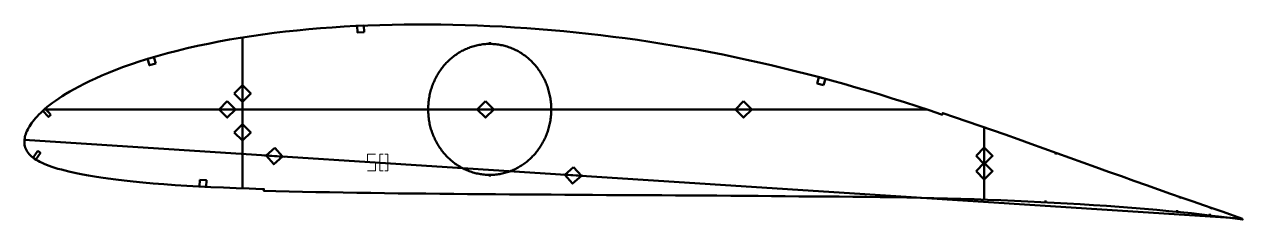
# Model space of a CAD drawing. Header units: metres. Extents: x 10 to 749, y 133 to 251.
import ezdxf

# ---------------------------------------------------------------- set-up
doc = ezdxf.new("R2010")
doc.units = ezdxf.units.M
doc.layers.add('Layer', color=1, linetype='Continuous', lineweight=50)
doc.layers.add('NumLabel', color=1, linetype='Continuous', lineweight=15)

msp = doc.modelspace()

# ---------------------------------------------------------------- linework, layer by layer
at = {"layer": 'Layer', "color": 7}
for p, q in [((141.96, 152.18), (141.96, 243.55)), ((141.96, 203.62), (141.96, 215.62)), ((21.85, 200), (556.92, 200)), ((126.76, 200), (138.76, 200)), ((283.38, 200), (295.38, 200)), ((440, 200), (452, 200)), ((141.96, 180.11), (141.96, 192.11)), ((591.96, 145.34), (591.96, 189.17)), ((9.74, 181.51), (747.88, 134.03)), ((591.96, 165.88), (591.96, 177.88)), ((155.27, 172.15), (167.25, 171.38)), ((591.96, 156.63), (591.96, 168.63)), ((336.56, 160.49), (348.54, 159.72))]:
    msp.add_line(p, q, dxfattribs=at)
at = {"layer": 'Layer'}
for p, q in [((291.96, 239.65), (291.96, 240.65)), ((254.62, 200), (253.62, 200)), ((329.3, 200), (330.3, 200)), ((635.48, 173.72), (635.15, 172.78)), ((291.96, 160.35), (291.96, 159.35)), ((629.19, 144.77), (629.1, 143.77)), ((710.85, 146.92), (710.53, 145.97)), ((729.78, 140.45), (729.45, 139.5)), ((709.01, 138.99), (708.91, 137.99)), ((728.88, 136.78), (728.79, 135.78))]:
    msp.add_line(p, q, dxfattribs=at)
for points in [[(748.55, 133.79), (745.78, 134.79), (741.26, 136.41), (736.29, 138.18), (730.87, 140.07), (724.98, 142.08), (718.65, 144.24), (711.95, 146.54), (704.96, 148.96), (697.73, 151.48), (690.32, 154.08), (682.77, 156.76), (675.11, 159.49), (667.36, 162.26), (659.55, 165.06), (651.7, 167.89), (643.82, 170.72), (635.95, 173.55), (628.08, 176.38), (620.24, 179.18), (612.44, 181.96), (604.67, 184.71), (596.93, 187.43), (589.23, 190.12), (581.57, 192.76), (573.96, 195.36), (566.8, 197.78), (566.48, 196.83), (566.07, 196.97), (558.53, 199.47), (551.04, 201.92), (543.59, 204.31), (536.16, 206.65), (528.76, 208.93), (521.38, 211.15), (514.02, 213.31), (506.68, 215.41), (499.34, 217.45), (492.01, 219.44), (484.68, 221.36), (477.35, 223.22), (470.02, 225.03), (462.69, 226.77), (455.35, 228.46), (448.01, 230.08), (440.66, 231.65), (433.3, 233.16), (425.94, 234.6), (418.57, 235.99), (411.19, 237.32), (403.8, 238.59), (396.4, 239.8), (389, 240.95), (381.59, 242.04), (374.17, 243.07), (366.74, 244.04), (359.3, 244.95), (351.85, 245.8), (344.39, 246.59), (336.92, 247.32), (329.45, 248), (321.96, 248.61), (314.48, 249.17), (307, 249.67), (299.52, 250.11), (292.04, 250.49), (284.57, 250.8), (277.11, 251.06), (269.67, 251.26), (262.24, 251.39), (254.82, 251.46), (247.43, 251.47), (240.05, 251.41), (232.7, 251.29), (225.38, 251.1), (218.09, 250.85), (210.82, 250.52), (203.6, 250.13), (196.41, 249.67), (189.26, 249.14), (182.16, 248.53), (175.11, 247.86), (168.11, 247.11), (161.17, 246.29), (154.3, 245.39), (147.49, 244.42), (140.76, 243.37), (134.11, 242.24), (127.55, 241.04), (121.09, 239.78), (114.75, 238.44), (108.53, 237.03), (102.45, 235.55), (96.52, 234.02), (90.78, 232.43), (85.22, 230.79), (79.86, 229.12), (74.73, 227.41), (69.84, 225.68), (65.2, 223.94), (60.81, 222.21), (56.69, 220.49), (52.84, 218.79), (49.25, 217.12), (45.91, 215.49), (42.82, 213.9), (39.95, 212.35), (37.31, 210.85), (34.86, 209.39), (32.59, 207.98), (30.5, 206.6), (28.57, 205.27), (26.78, 203.98), (25.13, 202.72), (23.6, 201.49), (22.19, 200.3), (20.88, 199.13), (19.67, 197.98), (18.54, 196.85), (17.49, 195.75), (16.51, 194.68), (15.6, 193.64), (14.77, 192.63), (14.01, 191.65), (13.33, 190.68), (12.72, 189.72), (12.17, 188.77), (11.68, 187.82), (11.24, 186.89), (10.86, 185.97), (10.53, 185.07), (10.25, 184.2), (10.03, 183.35), (9.86, 182.51), (9.75, 181.68), (9.69, 180.79), (9.68, 180.06), (9.72, 179.25), (9.81, 178.44), (9.97, 177.64), (10.2, 176.84), (10.52, 176.05), (10.91, 175.26), (11.39, 174.48), (11.95, 173.71), (12.57, 172.95), (13.27, 172.22), (14.05, 171.5), (14.9, 170.81), (15.84, 170.13), (16.85, 169.47), (17.95, 168.83), (19.12, 168.2), (20.38, 167.59), (21.73, 166.99), (23.17, 166.4), (24.71, 165.82), (26.37, 165.25), (28.15, 164.68), (30.06, 164.11), (32.11, 163.54), (34.33, 162.96), (36.72, 162.38), (39.32, 161.8), (42.14, 161.21), (45.2, 160.6), (48.54, 160), (52.18, 159.38), (56.15, 158.77), (60.48, 158.15), (65.18, 157.53), (70.27, 156.92), (75.74, 156.32), (81.58, 155.74), (87.78, 155.19), (94.29, 154.67), (101.1, 154.18), (108.15, 153.73), (115.42, 153.32), (122.87, 152.94), (130.48, 152.61), (138.23, 152.3), (146.12, 152.03), (154.12, 151.78), (154.97, 151.75), (154.94, 150.75), (162.16, 150.53), (170.25, 150.31), (178.37, 150.11), (186.55, 149.96), (194.8, 149.81), (203.11, 149.68), (211.45, 149.54), (219.8, 149.4), (228.12, 149.27), (236.45, 149.17), (244.82, 149.08), (253.23, 149), (261.66, 148.92), (270.12, 148.85), (278.58, 148.77), (287.04, 148.69), (295.48, 148.62), (303.91, 148.55), (312.32, 148.49), (320.73, 148.44), (329.14, 148.39), (337.55, 148.32), (345.96, 148.26), (354.36, 148.2), (362.78, 148.15), (371.2, 148.1), (379.61, 148.05), (388, 148.01), (396.38, 147.98), (404.74, 147.96), (413.09, 147.92), (421.44, 147.87), (429.79, 147.81), (438.14, 147.75), (446.45, 147.69), (454.72, 147.61), (462.97, 147.51), (471.2, 147.4), (479.4, 147.32), (487.59, 147.27), (495.8, 147.23), (504.01, 147.17), (512.23, 147.08), (520.48, 146.98), (528.72, 146.87), (536.91, 146.76), (545.07, 146.61), (553.22, 146.42), (561.42, 146.21), (569.62, 146), (577.79, 145.79), (585.9, 145.55), (593.99, 145.27), (602.09, 144.94), (610.22, 144.6), (618.33, 144.26), (626.36, 143.91), (634.32, 143.52), (642.24, 143.06), (650.19, 142.56), (658.16, 142.05), (666.07, 141.53), (673.87, 140.98), (681.57, 140.4), (689.15, 139.79), (696.59, 139.15), (703.84, 138.48), (710.85, 137.8), (717.59, 137.09), (724.03, 136.35), (730.12, 135.62), (735.8, 134.93), (741.01, 134.28), (745.77, 133.66), (748.69, 133.28)], [(329.3, 200), (329.29, 200.83), (329.26, 201.67), (329.22, 202.5), (329.16, 203.33), (329.09, 204.16), (329, 204.99), (328.89, 205.81), (328.77, 206.63), (328.63, 207.45), (328.47, 208.27), (328.3, 209.08), (328.11, 209.89), (327.91, 210.7), (327.69, 211.5), (327.46, 212.29), (327.2, 213.08), (326.94, 213.87), (326.66, 214.64), (326.36, 215.41), (326.05, 216.18), (325.72, 216.94), (325.38, 217.69), (325.02, 218.43), (324.65, 219.16), (324.26, 219.89), (323.86, 220.6), (323.45, 221.31), (323.02, 222.01), (322.57, 222.7), (322.12, 223.37), (321.65, 224.04), (321.17, 224.7), (320.67, 225.35), (320.16, 225.98), (319.64, 226.6), (319.11, 227.22), (318.57, 227.82), (318.01, 228.4), (317.44, 228.98), (316.86, 229.54), (316.27, 230.09), (315.67, 230.63), (315.06, 231.15), (314.44, 231.66), (313.81, 232.15), (313.17, 232.63), (312.52, 233.1), (311.86, 233.55), (311.19, 233.99), (310.51, 234.41), (309.83, 234.81), (309.14, 235.21), (308.44, 235.58), (307.73, 235.94), (307.01, 236.29), (306.29, 236.61), (305.57, 236.93), (304.83, 237.22), (304.09, 237.5), (303.35, 237.76), (302.6, 238.01), (301.84, 238.24), (301.09, 238.45), (300.32, 238.64), (299.56, 238.82), (298.79, 238.98), (298.01, 239.13), (297.24, 239.25), (296.46, 239.36), (295.68, 239.45), (294.9, 239.53), (294.12, 239.59), (293.33, 239.62), (292.55, 239.65), (291.76, 239.65), (290.98, 239.64), (290.2, 239.61), (289.41, 239.56), (288.63, 239.49), (287.85, 239.41), (287.07, 239.31), (286.29, 239.19), (285.52, 239.06), (284.75, 238.9), (283.98, 238.74), (283.22, 238.55), (282.45, 238.34), (281.7, 238.12), (280.95, 237.89), (280.2, 237.63), (279.46, 237.36), (278.72, 237.07), (277.99, 236.77), (277.27, 236.45), (276.55, 236.12), (275.84, 235.76), (275.13, 235.4), (274.44, 235.01), (273.75, 234.61), (273.07, 234.2), (272.39, 233.77), (271.73, 233.33), (271.08, 232.87), (270.43, 232.39), (269.79, 231.91), (269.17, 231.4), (268.55, 230.89), (267.94, 230.36), (267.35, 229.82), (266.76, 229.26), (266.19, 228.69), (265.63, 228.11), (265.08, 227.52), (264.54, 226.91), (264.01, 226.29), (263.5, 225.66), (263, 225.02), (262.51, 224.37), (262.03, 223.71), (261.57, 223.04), (261.12, 222.35), (260.69, 221.66), (260.27, 220.96), (259.86, 220.25), (259.46, 219.52), (259.09, 218.79), (258.72, 218.06), (258.37, 217.31), (258.04, 216.56), (257.72, 215.8), (257.41, 215.03), (257.12, 214.26), (256.85, 213.47), (256.59, 212.69), (256.34, 211.9), (256.12, 211.1), (255.91, 210.3), (255.71, 209.49), (255.53, 208.68), (255.37, 207.86), (255.22, 207.04), (255.09, 206.22), (254.97, 205.4), (254.87, 204.57), (254.79, 203.74), (254.73, 202.91), (254.68, 202.08), (254.64, 201.25), (254.63, 200.42), (254.63, 199.58), (254.64, 198.75), (254.68, 197.92), (254.73, 197.09), (254.79, 196.26), (254.87, 195.43), (254.97, 194.6), (255.09, 193.78), (255.22, 192.96), (255.37, 192.14), (255.53, 191.32), (255.71, 190.51), (255.91, 189.7), (256.12, 188.9), (256.34, 188.1), (256.59, 187.31), (256.85, 186.53), (257.12, 185.74), (257.41, 184.97), (257.72, 184.2), (258.04, 183.44), (258.37, 182.69), (258.72, 181.94), (259.09, 181.21), (259.46, 180.48), (259.86, 179.75), (260.27, 179.04), (260.69, 178.34), (261.12, 177.65), (261.57, 176.96), (262.03, 176.29), (262.51, 175.63), (263, 174.98), (263.5, 174.34), (264.01, 173.71), (264.54, 173.09), (265.08, 172.48), (265.63, 171.89), (266.19, 171.31), (266.76, 170.74), (267.35, 170.18), (267.94, 169.64), (268.55, 169.11), (269.17, 168.6), (269.79, 168.09), (270.43, 167.61), (271.08, 167.13), (271.73, 166.67), (272.39, 166.23), (273.07, 165.8), (273.75, 165.39), (274.44, 164.99), (275.13, 164.6), (275.84, 164.24), (276.55, 163.88), (277.27, 163.55), (277.99, 163.23), (278.72, 162.93), (279.46, 162.64), (280.2, 162.37), (280.95, 162.11), (281.7, 161.88), (282.45, 161.66), (283.22, 161.45), (283.98, 161.26), (284.75, 161.1), (285.52, 160.94), (286.29, 160.81), (287.07, 160.69), (287.85, 160.59), (288.63, 160.51), (289.41, 160.44), (290.2, 160.39), (290.98, 160.36), (291.76, 160.35), (292.55, 160.35), (293.33, 160.38), (294.12, 160.41), (294.9, 160.47), (295.68, 160.55), (296.46, 160.64), (297.24, 160.75), (298.01, 160.87), (298.79, 161.02), (299.56, 161.18), (300.32, 161.36), (301.09, 161.55), (301.84, 161.76), (302.6, 161.99), (303.35, 162.24), (304.09, 162.5), (304.83, 162.78), (305.57, 163.07), (306.29, 163.39), (307.01, 163.71), (307.73, 164.06), (308.44, 164.42), (309.14, 164.79), (309.83, 165.19), (310.51, 165.59), (311.19, 166.01), (311.86, 166.45), (312.52, 166.9), (313.17, 167.37), (313.81, 167.85), (314.44, 168.34), (315.06, 168.85), (315.67, 169.37), (316.27, 169.91), (316.86, 170.46), (317.44, 171.02), (318.01, 171.6), (318.57, 172.18), (319.11, 172.78), (319.64, 173.4), (320.16, 174.02), (320.67, 174.65), (321.17, 175.3), (321.65, 175.96), (322.12, 176.63), (322.57, 177.3), (323.02, 177.99), (323.45, 178.69), (323.86, 179.4), (324.26, 180.11), (324.65, 180.84), (325.02, 181.57), (325.38, 182.31), (325.72, 183.06), (326.05, 183.82), (326.36, 184.59), (326.66, 185.36), (326.94, 186.13), (327.2, 186.92), (327.46, 187.71), (327.69, 188.5), (327.91, 189.3), (328.11, 190.11), (328.3, 190.92), (328.47, 191.73), (328.63, 192.55), (328.77, 193.37), (328.89, 194.19), (329, 195.01), (329.09, 195.84), (329.16, 196.67), (329.22, 197.5), (329.26, 198.33), (329.29, 199.17), (329.3, 200)]]:
    msp.add_lwpolyline(points, close=True, dxfattribs=at)
for points in [[(215.77, 246.74), (211.77, 246.56), (211.59, 250.56), (215.59, 250.74), (215.77, 246.74)], [(89.34, 227.84), (85.5, 226.71), (84.37, 230.54), (88.21, 231.67), (89.34, 227.84)], [(136.96, 209.62), (141.96, 214.62), (146.96, 209.62), (141.96, 204.62), (136.96, 209.62)], [(494.52, 214.61), (490.66, 215.66), (491.71, 219.52), (495.57, 218.47), (494.52, 214.61)], [(25.72, 196.75), (24.23, 195.41), (20.89, 199.13), (22.38, 200.47), (25.72, 196.75)], [(132.76, 205), (137.76, 200), (132.76, 195), (127.76, 200), (132.76, 205)], [(289.38, 205), (294.38, 200), (289.38, 195), (284.38, 200), (289.38, 205)], [(446, 205), (451, 200), (446, 195), (441, 200), (446, 205)], [(136.96, 186.11), (141.96, 191.11), (146.96, 186.11), (141.96, 181.11), (136.96, 186.11)], [(17.84, 174.85), (19.46, 173.68), (16.55, 169.62), (14.92, 170.79), (17.84, 174.85)], [(161.58, 176.75), (166.25, 171.44), (160.94, 166.77), (156.27, 172.08), (161.58, 176.75)], [(586.96, 171.88), (591.96, 176.88), (596.96, 171.88), (591.96, 166.88), (586.96, 171.88)], [(342.87, 165.09), (347.54, 159.78), (342.23, 155.11), (337.56, 160.42), (342.87, 165.09)], [(586.96, 162.63), (591.96, 167.63), (596.96, 162.63), (591.96, 157.63), (586.96, 162.63)], [(116.12, 157.29), (120.11, 157.09), (119.91, 153.09), (115.92, 153.29), (116.12, 157.29)]]:
    msp.add_lwpolyline(points, dxfattribs=at)
at = {"layer": 'NumLabel', "color": 1}
for points in [[(222.76, 172.9), (217.76, 172.9), (217.76, 167.9), (222.76, 167.9), (222.76, 162.9), (217.76, 162.9)], [(227.26, 172.9), (225.26, 172.9), (225.26, 162.9), (227.26, 162.9)], [(228.26, 162.9), (230.26, 162.9), (230.26, 172.9), (228.26, 172.9)]]:
    msp.add_lwpolyline(points, dxfattribs=at)

doc.saveas('drawing.dxf')
